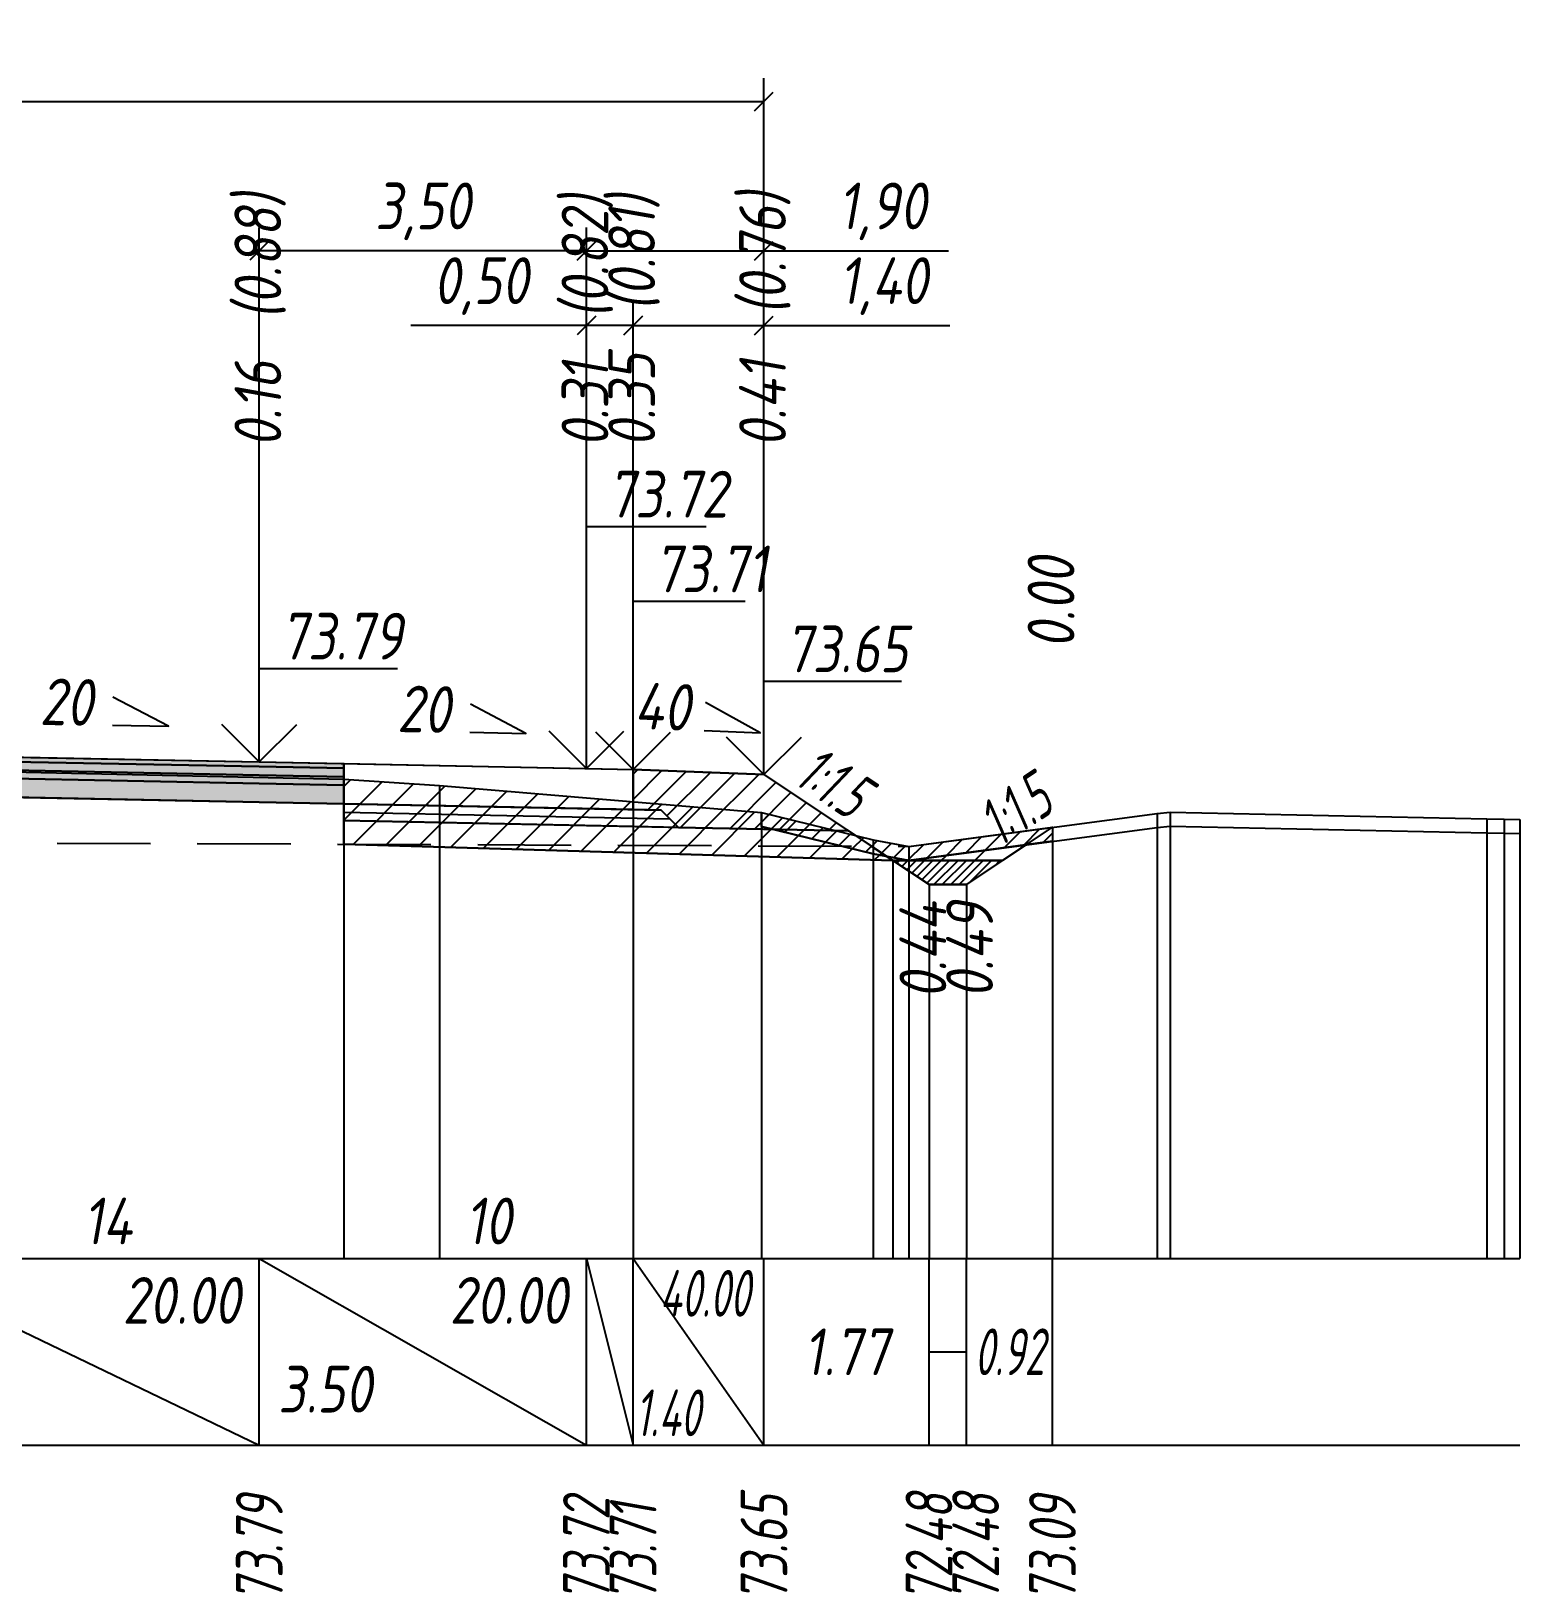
# Model space of a CAD drawing. Extents: x -717 to 1451, y -133302 to 233.
# Drawn here: x 166.4 to 246.1, y -11643.9 to -11560.3 of the extents above; entities that cross this region are included whole.
import ezdxf
from ezdxf.enums import TextEntityAlignment as Align

# ---------------------------------------------------------------- set-up
doc = ezdxf.new("R2010")
doc.units = 0
doc.linetypes.add('штриховая', pattern=[0.75, 0.5, -0.25])
for name, color, linetype in [('Интерполированный поперечник', 2, 'Continuous'), ('Код_514', 1, 'Continuous'), ('Контур_0', 7, 'Continuous'), ('Контур_2521', 7, 'Continuous'), ('Контур_2564', 7, 'Continuous'), ('Контур_2660', 7, 'Continuous'), ('Контур_2665', 7, 'Continuous'), ('Контур_400', 7, 'Continuous'), ('Контур_508', 7, 'Continuous'), ('Контур_512', 7, 'Continuous'), ('Контур_513', 7, 'Continuous'), ('Контур_818', 7, 'Continuous'), ('Красный поперечник', 1, 'Continuous'), ('Объём_2501', 7, 'Continuous'), ('Объём_2564', 7, 'Continuous'), ('Объём_2650', 7, 'Continuous'), ('Объём_2660', 7, 'Continuous'), ('Объём_2661', 7, 'Continuous'), ('Объём_2662', 7, 'Continuous'), ('Объём_2663', 7, 'Continuous'), ('Объём_2664', 7, 'Continuous'), ('Объём_2665', 7, 'Continuous'), ('Объём_2666', 7, 'Continuous'), ('Объём_2667', 7, 'Continuous'), ('Объём_2668', 7, 'Continuous'), ('Объём_2669', 7, 'Continuous'), ('Объём_2675', 7, 'Continuous'), ('Объём_2753', 7, 'Continuous'), ('Откосы', 7, 'Continuous'), ('Отметки покрытия', 7, 'Continuous'), ('Рабочие отметки', 7, 'Continuous'), ('Рабочие отметки доп.', 7, 'Continuous'), ('Слои выравнивания', 7, 'Continuous'), ('Таблица', 7, 'Continuous'), ('Уклоны проезжей части', 7, 'Continuous'), ('Черный поперечник', 3, 'Continuous')]:
    doc.layers.add(name, color=color, linetype=linetype)
for name, color, linetype, true_color in [('Контур_2540', 2, 'Continuous', 0xffff00), ('Контур_2560', 2, 'Continuous', 0xffff00), ('Контур_2561', 7, 'Continuous', 0xff8040), ('Контур_2562', 3, 'Continuous', 0x00ff00), ('Контур_2563', 7, 'Continuous', 0xff8000), ('Контур_2570', 7, 'Continuous', 0x80ff00), ('Контур_2725', 7, 'Continuous', 0x323232), ('Контур_2736', 4, 'Continuous', 0x00ffff), ('Контур_2737', 4, 'Continuous', 0x00ffff), ('Контур_2738', 4, 'Continuous', 0x00ffff), ('Контур_2739', 4, 'Continuous', 0x00ffff), ('Контур_2741', 4, 'Continuous', 0x00ffff), ('Контур_2742', 4, 'Continuous', 0x00ffff), ('Контур_2743', 4, 'Continuous', 0x00ffff), ('Контур_2744', 7, 'Continuous', 0xa4ffff), ('Контур_2745', 7, 'Continuous', 0xa4ffff), ('Контур_2747', 4, 'Continuous', 0x00ffff), ('Контур_2748', 4, 'Continuous', 0x00ffff), ('Контур_2749', 4, 'Continuous', 0x00ffff), ('Контур_2750', 4, 'Continuous', 0x00ffff), ('Контур_2751', 4, 'Continuous', 0x00ffff), ('Контур_2752', 4, 'Continuous', 0x00ffff), ('Контур_2760', 7, 'Continuous', 0x323232), ('Контур_2761', 7, 'Continuous', 0x323232), ('Контур_2762', 7, 'Continuous', 0x323232), ('Контур_2763', 7, 'Continuous', 0x323232), ('Контур_402', 7, 'Continuous', 0xff6464), ('Контур_703', 4, 'Continuous', 0x00ffff), ('Контур_705', 4, 'Continuous', 0x00ffff), ('Контур_707', 4, 'Continuous', 0x00ffff), ('Контур_720', 131, 'Continuous', 0xaaffff), ('Объём_2500', 7, 'Continuous', 0xc0c0c0), ('Объём_2520', 7, 'Continuous', 0x80ffff), ('Объём_2540', 2, 'Continuous', 0xffff00), ('Объём_2560', 2, 'Continuous', 0xffff00), ('Объём_2561', 7, 'Continuous', 0xff8040), ('Объём_2562', 3, 'Continuous', 0x00ff00), ('Объём_2563', 7, 'Continuous', 0xff8000), ('Объём_2570', 7, 'Continuous', 0x80ff00), ('Объём_2600', 7, 'Continuous', 0x808000), ('Объём_2620', 2, 'Continuous', 0xffff00), ('Объём_2746', 2, 'Continuous', 0xffff00)]:
    doc.layers.add(name, color=color, linetype=linetype, true_color=true_color)
doc.styles.get("Standard").update_dxf_attribs({"font": 'txt', "height": 2.5})
doc.styles.add('М', font='romand.shx', dxfattribs={"width": 0.8, "oblique": 10, "height": 2.5})
doc.dimstyles.new('ISO-25', dxfattribs={"dimtxt": 2.5, "dimasz": 2.5, "dimexe": 1.25, "dimexo": 0.625, "dimtad": 1, "dimtxsty": 'Standard', "dimcen": 2.5, "dimadec": 0, "dimazin": 0, "dimtfac": 1, "dimtmove": 0, "dimatfit": 3, "dimfxl": 1, "dimarcsym": 0})

# ---------------------------------------------------------------- blocks, each defined once
blk = doc.blocks.new('_Oblique')
at = {"color": 0, "linetype": 'ByBlock', "lineweight": -2}
blk.add_line((-0.5, -0.5), (0.5, 0.5), dxfattribs=at)
blk = doc.blocks.new('*D265')
at = {"color": 0, "lineweight": -2, "transparency": 16777216}
for p, q in [((198.621, -11599.272), (198.621, -11574.832)), ((205.621, -11599.552), (205.621, -11574.832)), ((198.621, -11576.082), (205.621, -11576.082)), ((205.621, -11576.082), (215.557, -11576.082))]:
    blk.add_line(p, q, dxfattribs=at)
at = {"layer": 'Defpoints', "color": 0, "transparency": 16777216}
for p in [(205.621, -11576.082), (198.621, -11599.897), (205.621, -11600.177)]:
    blk.add_point(p, dxfattribs=at)
at = {"color": 0, "lineweight": -2, "transparency": 16777216, "rotation": 180}
blk.add_blockref('_Oblique', (198.621, -11576.082), dxfattribs=at)
at = {"color": 0, "lineweight": -2, "transparency": 16777216}
blk.add_blockref('_Oblique', (205.621, -11576.082), dxfattribs=at)
at = {"color": 0, "transparency": 16777216, "insert": (212.017, -11573.969), "char_height": 2.5, "width": 8.75, "attachment_point": 5, "style": 'М'}
blk.add_mtext('1,40', dxfattribs=at)
blk = doc.blocks.new('*D267')
at = {"color": 0, "lineweight": -2, "transparency": 16777216}
for p, q in [((196.121, -11599.222), (196.121, -11574.832)), ((198.621, -11599.272), (198.621, -11574.832)), ((196.121, -11576.082), (186.719, -11576.082)), ((198.621, -11576.082), (196.121, -11576.082))]:
    blk.add_line(p, q, dxfattribs=at)
at = {"layer": 'Defpoints', "color": 0, "transparency": 16777216}
for p in [(198.621, -11576.082), (196.121, -11599.847), (198.621, -11599.897)]:
    blk.add_point(p, dxfattribs=at)
at = {"color": 0, "lineweight": -2, "transparency": 16777216, "rotation": 180}
blk.add_blockref('_Oblique', (196.121, -11576.082), dxfattribs=at)
at = {"color": 0, "lineweight": -2, "transparency": 16777216}
blk.add_blockref('_Oblique', (198.621, -11576.082), dxfattribs=at)
at = {"color": 0, "transparency": 16777216, "insert": (190.481, -11573.969), "char_height": 2.5, "width": 9.16667, "attachment_point": 5, "style": 'М'}
blk.add_mtext('0,50', dxfattribs=at)
blk = doc.blocks.new('*D269')
at = {"color": 0, "lineweight": -2, "transparency": 16777216}
for p, q in [((178.621, -11598.872), (178.621, -11570.832)), ((196.121, -11599.222), (196.121, -11570.832)), ((196.121, -11572.082), (178.621, -11572.082))]:
    blk.add_line(p, q, dxfattribs=at)
at = {"layer": 'Defpoints', "color": 0, "transparency": 16777216}
for p in [(178.621, -11572.082), (178.621, -11599.497), (196.121, -11599.847)]:
    blk.add_point(p, dxfattribs=at)
at = {"color": 0, "lineweight": -2, "transparency": 16777216, "rotation": 180}
blk.add_blockref('_Oblique', (178.621, -11572.082), dxfattribs=at)
at = {"color": 0, "lineweight": -2, "transparency": 16777216}
blk.add_blockref('_Oblique', (196.121, -11572.082), dxfattribs=at)
at = {"color": 0, "transparency": 16777216, "insert": (187.371, -11569.969), "char_height": 2.5, "width": 9.58333, "attachment_point": 5, "style": 'М'}
blk.add_mtext('3,50', dxfattribs=at)
blk = doc.blocks.new('*D270')
at = {"color": 0, "lineweight": -2, "transparency": 16777216}
for p, q in [((196.121, -11599.222), (196.121, -11570.832)), ((205.621, -11599.552), (205.621, -11570.832)), ((196.121, -11572.082), (205.621, -11572.082)), ((205.621, -11572.082), (215.493, -11572.082))]:
    blk.add_line(p, q, dxfattribs=at)
at = {"layer": 'Defpoints', "color": 0, "transparency": 16777216}
for p in [(196.121, -11572.082), (196.121, -11599.847), (205.621, -11600.177)]:
    blk.add_point(p, dxfattribs=at)
at = {"color": 0, "lineweight": -2, "transparency": 16777216, "rotation": 180}
blk.add_blockref('_Oblique', (196.121, -11572.082), dxfattribs=at)
at = {"color": 0, "lineweight": -2, "transparency": 16777216}
blk.add_blockref('_Oblique', (205.621, -11572.082), dxfattribs=at)
at = {"color": 0, "transparency": 16777216, "insert": (211.953, -11569.969), "char_height": 2.5, "width": 8.75, "attachment_point": 5, "style": 'М'}
blk.add_mtext('1,90', dxfattribs=at)
blk = doc.blocks.new('*D272')
at = {"color": 0, "lineweight": -2, "transparency": 16777216}
for p, q in [((110.121, -11599.552), (110.121, -11562.832)), ((205.621, -11599.552), (205.621, -11562.832)), ((110.121, -11564.082), (205.621, -11564.082))]:
    blk.add_line(p, q, dxfattribs=at)
at = {"layer": 'Defpoints', "color": 0, "transparency": 16777216}
for p in [(205.621, -11564.082), (110.121, -11600.177), (205.621, -11600.177)]:
    blk.add_point(p, dxfattribs=at)
at = {"color": 0, "lineweight": -2, "transparency": 16777216, "rotation": 180}
blk.add_blockref('_Oblique', (110.121, -11564.082), dxfattribs=at)
at = {"color": 0, "lineweight": -2, "transparency": 16777216}
blk.add_blockref('_Oblique', (205.621, -11564.082), dxfattribs=at)
at = {"color": 0, "transparency": 16777216, "insert": (157.871, -11561.969), "char_height": 2.5, "width": 10.41667, "attachment_point": 5, "style": 'М'}
blk.add_mtext('19,10', dxfattribs=at)

msp = doc.modelspace()

# ---------------------------------------------------------------- hatches: boundary and pattern name
at = {"layer": 'Объём_2563'}
h = msp.add_hatch(dxfattribs=at)
h.set_pattern_fill('ANSI31', color=256, scale=0.3)
h.paths.add_polyline_path([(201.04, -11602.933), (200.121, -11602.014), (198.621, -11601.984), (198.621, -11599.834), (205.621, -11600.114), (210.121, -11603.114)])
at = {"layer": 'Объём_2570'}
h = msp.add_hatch(dxfattribs=at)
h.set_pattern_fill('ANSI31', color=256, scale=0.2)
h.paths.add_polyline_path([(221.055, -11603.68), (213.371, -11604.7), (211.466, -11604.345), (205.484, -11602.883), (205.484, -11602.133), (211.466, -11603.595), (213.371, -11603.95), (221.055, -11602.93)])
at = {"layer": 'Объём_2600'}
h = msp.add_hatch(dxfattribs=at)
h.set_pattern_fill('ANSI31', color=6, scale=0.4)
h.paths.add_polyline_path([(218.387, -11604.709), (212.513, -11604.709), (183.146, -11603.828), (183.146, -11600.351), (188.269, -11600.702), (205.484, -11602.133), (205.484, -11602.883), (211.466, -11604.345), (213.371, -11604.7), (219.65, -11603.866)])
h = msp.add_hatch(dxfattribs=at)
h.set_pattern_fill('HONEY', color=5, scale=0.3)
h.paths.add_polyline_path([(219.65, -11603.866), (221.055, -11602.93), (221.055, -11603.68)])
at = {"layer": 'Объём_2620'}
h = msp.add_hatch(dxfattribs=at)
h.set_pattern_fill('ANSI31', color=2, scale=0.1)
h.paths.add_polyline_path([(212.513, -11604.709), (218.387, -11604.709), (216.45, -11606), (214.45, -11606)])
at = {"layer": 'Слои выравнивания'}
for color, points in [(2, [(157.871, -11599.019), (158.416, -11599.03), (164.505, -11599.152), (178.621, -11599.434), (183.146, -11599.525), (183.146, -11599.775), (178.621, -11599.684), (164.505, -11599.402), (158.416, -11599.28), (157.871, -11599.269)]), (3, [(157.871, -11599.269), (158.416, -11599.28), (164.505, -11599.402), (178.621, -11599.684), (183.146, -11599.775), (183.146, -11600.225), (178.621, -11600.134), (164.505, -11599.852), (158.416, -11599.73), (157.871, -11599.719)]), (4, [(157.871, -11599.719), (158.416, -11599.73), (164.505, -11599.852), (178.621, -11600.134), (183.146, -11600.225), (183.146, -11600.675), (178.621, -11600.584), (164.505, -11600.302), (158.416, -11600.18), (157.871, -11600.169)]), (5, [(157.871, -11600.169), (158.416, -11600.18), (164.505, -11600.302), (178.621, -11600.584), (183.146, -11600.675), (183.146, -11601.675), (178.621, -11601.584), (164.505, -11601.302), (158.416, -11601.18), (157.871, -11601.169)])]:
    msp.add_hatch(color=color, dxfattribs=at).paths.add_polyline_path(points)

# ---------------------------------------------------------------- linework, layer by layer
at = {"layer": 'Интерполированный поперечник', "linetype": 'штриховая', "ltscale": 10, "flags": 128}
msp.add_lwpolyline([(100.305, -11603.51), (213.371, -11603.95)], dxfattribs=at)
at = {"layer": 'Код_514'}
for p, q in [((157.871, -11626), (178.621, -11636)), ((178.621, -11636), (178.621, -11626)), ((178.621, -11626), (196.121, -11636)), ((196.121, -11636), (196.121, -11626)), ((196.121, -11626), (198.621, -11636)), ((198.621, -11636), (198.621, -11626)), ((198.621, -11626), (205.621, -11636)), ((205.621, -11636), (205.621, -11626)), ((214.45, -11636), (214.45, -11626)), ((216.45, -11636), (216.45, -11626)), ((221.055, -11636), (221.055, -11626)), ((214.45, -11631), (216.45, -11631))]:
    msp.add_line(p, q, dxfattribs=at)
at = {"layer": 'Контур_0', "flags": 128}
for points in [[(183.146, -11599.525), (198.621, -11599.834), (198.621, -11601.984), (183.146, -11601.675), (183.146, -11599.525), (183.146, -11599.525)], [(205.621, -11600.114), (211.363, -11603.942), (211.363, -11603.942), (211.363, -11603.942), (211.363, -11603.942), (211.363, -11603.942), (211.363, -11603.942), (211.363, -11603.942), (211.363, -11603.942), (211.363, -11603.942), (211.363, -11603.942), (211.363, -11603.942), (211.363, -11603.942), (211.363, -11603.942), (211.363, -11603.942), (214.45, -11606)], [(205.621, -11600.114), (211.363, -11603.942), (211.363, -11603.942), (211.363, -11603.942), (211.363, -11603.942), (211.363, -11603.942), (211.363, -11603.942), (211.363, -11603.942), (211.363, -11603.942), (211.363, -11603.942), (211.363, -11603.942), (211.363, -11603.942), (211.363, -11603.942), (211.363, -11603.942), (211.363, -11603.942), (214.45, -11606), (216.45, -11606), (221.055, -11602.93), (221.055, -11602.93), (221.055, -11602.93), (221.055, -11602.93), (221.055, -11602.93), (221.055, -11602.93), (221.055, -11602.93), (221.055, -11602.93), (221.055, -11602.93), (221.055, -11602.93), (221.055, -11602.93), (221.055, -11602.93), (221.055, -11602.93)], [(198.621, -11602.884), (183.146, -11602.575), (183.146, -11601.675), (200.121, -11602.014), (201.04, -11602.933), (198.621, -11602.884), (198.621, -11602.884)], [(198.621, -11601.984), (200.121, -11602.014), (201.04, -11602.933), (210.121, -11603.114)]]:
    msp.add_lwpolyline(points, dxfattribs=at)
at = {"layer": 'Контур_2521', "color": 250, "flags": 128}
msp.add_lwpolyline([(183.146, -11602.125), (200.58, -11602.474)], dxfattribs=at)
at = {"layer": 'Контур_2540', "flags": 128}
msp.add_lwpolyline([(196.121, -11602.834), (210.121, -11603.114), (212.513, -11604.709), (183.146, -11603.828), (183.146, -11602.575), (196.121, -11602.834), (196.121, -11602.834)], dxfattribs=at)
at = {"layer": 'Контур_2560', "flags": 128}
msp.add_lwpolyline([(198.621, -11599.834), (205.621, -11600.114), (205.621, -11600.114), (205.621, -11600.114)], dxfattribs=at)
at = {"layer": 'Контур_2561', "flags": 128}
msp.add_lwpolyline([(198.621, -11599.834), (198.621, -11599.834), (205.621, -11600.114), (205.621, -11600.114), (198.621, -11599.834)], dxfattribs=at)
at = {"layer": 'Контур_2562', "flags": 128}
msp.add_lwpolyline([(205.621, -11600.114), (205.621, -11600.114), (205.621, -11600.114), (205.621, -11600.114), (205.621, -11600.114)], dxfattribs=at)
at = {"layer": 'Контур_2563', "flags": 128}
msp.add_lwpolyline([(201.04, -11602.933), (200.121, -11602.014), (198.621, -11601.984), (198.621, -11599.834), (205.621, -11600.114), (210.121, -11603.114), (201.04, -11602.933), (201.04, -11602.933)], dxfattribs=at)
at = {"layer": 'Контур_2564', "flags": 128}
msp.add_lwpolyline([(198.621, -11599.834), (205.621, -11600.114)], dxfattribs=at)
at = {"layer": 'Контур_2570', "flags": 128}
msp.add_lwpolyline([(164.505, -11599.942), (183.146, -11600.351), (188.269, -11600.702), (205.484, -11602.133), (205.484, -11602.883), (211.466, -11604.345), (213.371, -11604.7), (213.371, -11604.7), (226.652, -11602.936), (227.356, -11602.868), (244.297, -11603.234), (245.219, -11603.238), (246.055, -11603.258)], dxfattribs=at)
at = {"layer": 'Контур_2660', "flags": 128}
msp.add_lwpolyline([(183.146, -11603.828), (212.513, -11604.709)], dxfattribs=at)
at = {"layer": 'Контур_2665', "flags": 128}
msp.add_lwpolyline([(205.621, -11600.114), (205.621, -11600.114)], dxfattribs=at)
at = {"layer": 'Контур_2725', "flags": 128}
msp.add_lwpolyline([(133.83, -11601.65), (134.36, -11601.64), (137.121, -11601.584), (139.962, -11601.528), (157.871, -11601.169), (158.416, -11601.18), (164.505, -11601.302), (178.621, -11601.584), (183.146, -11601.675)], dxfattribs=at)
at = {"layer": 'Контур_2736', "flags": 128}
for points in [[(205.621, -11600.114), (211.363, -11603.942)], [(211.363, -11603.942), (214.45, -11606)]]:
    msp.add_lwpolyline(points, dxfattribs=at)
at = {"layer": 'Контур_2737', "flags": 128}
msp.add_lwpolyline([(211.363, -11603.942), (211.363, -11603.942)], dxfattribs=at)
at = {"layer": 'Контур_2738', "flags": 128}
msp.add_lwpolyline([(211.363, -11603.942), (211.363, -11603.942)], dxfattribs=at)
at = {"layer": 'Контур_2739', "flags": 128}
msp.add_lwpolyline([(211.363, -11603.942), (211.363, -11603.942)], dxfattribs=at)
at = {"layer": 'Контур_2741', "flags": 128}
msp.add_lwpolyline([(221.055, -11602.93), (221.055, -11602.93)], dxfattribs=at)
at = {"layer": 'Контур_2742', "flags": 128}
msp.add_lwpolyline([(221.055, -11602.93), (221.055, -11602.93)], dxfattribs=at)
at = {"layer": 'Контур_2743', "flags": 128}
msp.add_lwpolyline([(221.055, -11602.93), (221.055, -11602.93)], dxfattribs=at)
at = {"layer": 'Контур_2744', "flags": 128}
msp.add_lwpolyline([(221.055, -11602.93), (221.055, -11602.93)], dxfattribs=at)
msp.add_lwpolyline([(221.055, -11602.93), (221.055, -11602.93)], dxfattribs=at)
msp.add_lwpolyline([(221.055, -11602.93), (221.055, -11602.93)], dxfattribs=at)
msp.add_lwpolyline([(221.055, -11602.93), (221.055, -11602.93)], dxfattribs=at)
msp.add_lwpolyline([(221.055, -11602.93), (221.055, -11602.93)], dxfattribs=at)
msp.add_lwpolyline([(221.055, -11602.93), (221.055, -11602.93)], dxfattribs=at)
at = {"layer": 'Контур_2745', "flags": 128}
msp.add_lwpolyline([(211.363, -11603.942), (211.363, -11603.942)], dxfattribs=at)
msp.add_lwpolyline([(211.363, -11603.942), (211.363, -11603.942)], dxfattribs=at)
msp.add_lwpolyline([(211.363, -11603.942), (211.363, -11603.942)], dxfattribs=at)
msp.add_lwpolyline([(211.363, -11603.942), (211.363, -11603.942)], dxfattribs=at)
msp.add_lwpolyline([(211.363, -11603.942), (211.363, -11603.942)], dxfattribs=at)
msp.add_lwpolyline([(211.363, -11603.942), (211.363, -11603.942)], dxfattribs=at)
at = {"layer": 'Контур_2747', "flags": 128}
msp.add_lwpolyline([(211.363, -11603.942), (211.363, -11603.942)], dxfattribs=at)
at = {"layer": 'Контур_2748', "flags": 128}
msp.add_lwpolyline([(211.363, -11603.942), (211.363, -11603.942)], dxfattribs=at)
at = {"layer": 'Контур_2749', "flags": 128}
msp.add_lwpolyline([(211.363, -11603.942), (211.363, -11603.942)], dxfattribs=at)
at = {"layer": 'Контур_2750', "flags": 128}
msp.add_lwpolyline([(221.055, -11602.93), (221.055, -11602.93)], dxfattribs=at)
at = {"layer": 'Контур_2751', "flags": 128}
msp.add_lwpolyline([(221.055, -11602.93), (221.055, -11602.93)], dxfattribs=at)
at = {"layer": 'Контур_2752', "flags": 128}
msp.add_lwpolyline([(221.055, -11602.93), (221.055, -11602.93)], dxfattribs=at)
at = {"layer": 'Контур_2760', "flags": 128}
msp.add_lwpolyline([(133.83, -11599.5), (134.36, -11599.49), (137.121, -11599.434), (139.962, -11599.378), (157.871, -11599.019), (158.416, -11599.03), (164.505, -11599.152), (178.621, -11599.434), (183.146, -11599.525)], dxfattribs=at)
at = {"layer": 'Контур_2761', "flags": 128}
msp.add_lwpolyline([(133.83, -11599.75), (134.36, -11599.74), (137.121, -11599.684), (139.962, -11599.628), (157.871, -11599.269), (158.416, -11599.28), (164.505, -11599.402), (178.621, -11599.684), (183.146, -11599.775)], dxfattribs=at)
at = {"layer": 'Контур_2762', "flags": 128}
msp.add_lwpolyline([(133.83, -11600.2), (134.36, -11600.19), (137.121, -11600.134), (139.962, -11600.078), (157.871, -11599.719), (158.416, -11599.73), (164.505, -11599.852), (178.621, -11600.134), (183.146, -11600.225)], dxfattribs=at)
at = {"layer": 'Контур_2763', "flags": 128}
msp.add_lwpolyline([(133.83, -11600.65), (134.36, -11600.64), (137.121, -11600.584), (139.962, -11600.528), (157.871, -11600.169), (158.416, -11600.18), (164.505, -11600.302), (178.621, -11600.584), (183.146, -11600.675)], dxfattribs=at)
at = {"layer": 'Контур_400', "flags": 128}
msp.add_lwpolyline([(157.871, -11599.019), (178.621, -11599.434), (196.121, -11599.784), (196.121, -11599.784), (196.121, -11599.784), (196.121, -11599.784), (196.121, -11599.784), (196.121, -11599.784), (198.621, -11599.834)], dxfattribs=at)
at = {"layer": 'Контур_402', "flags": 128}
msp.add_lwpolyline([(105, -11604.656), (133.83, -11603.791), (133.83, -11601.65), (157.871, -11601.169), (183.146, -11601.675), (183.146, -11603.828), (212.513, -11604.709)], dxfattribs=at)
at = {"layer": 'Контур_508', "flags": 128}
msp.add_lwpolyline([(105, -11604.656), (133.83, -11603.791), (133.83, -11601.65), (157.871, -11601.169), (183.146, -11601.675), (183.146, -11603.828), (212.513, -11604.709), (214.45, -11606), (216.45, -11606), (221.055, -11602.93)], dxfattribs=at)
at = {"layer": 'Контур_512', "flags": 128}
msp.add_lwpolyline([(183.146, -11603.828), (212.513, -11604.709), (214.45, -11606), (216.45, -11606), (221.055, -11602.93)], dxfattribs=at)
at = {"layer": 'Контур_513', "flags": 128}
msp.add_lwpolyline([(105, -11604.656), (133.83, -11603.791), (133.83, -11601.65), (157.871, -11601.169), (183.146, -11601.675), (183.146, -11603.828), (212.513, -11604.709), (214.45, -11606), (216.45, -11606), (221.055, -11602.93)], dxfattribs=at)
at = {"layer": 'Контур_703', "flags": 128}
msp.add_lwpolyline([(205.621, -11600.114), (211.363, -11603.942)], dxfattribs=at)
at = {"layer": 'Контур_705', "flags": 128}
msp.add_lwpolyline([(211.363, -11603.942), (211.363, -11603.942)], dxfattribs=at)
at = {"layer": 'Контур_707', "flags": 128}
msp.add_lwpolyline([(216.45, -11606), (221.055, -11602.93)], dxfattribs=at)
at = {"layer": 'Контур_720', "flags": 128}
msp.add_lwpolyline([(214.45, -11606), (216.45, -11606)], dxfattribs=at)
at = {"layer": 'Контур_818', "flags": 128}
msp.add_lwpolyline([(105, -11603.438), (112.637, -11602.151), (112.637, -11601.401), (128.562, -11600.426), (133.83, -11600.198), (139.962, -11600.105), (157.871, -11599.826), (158.416, -11599.818), (164.505, -11599.942), (183.146, -11600.351), (188.269, -11600.702), (205.484, -11602.133), (205.484, -11602.883), (211.466, -11604.345), (213.371, -11604.7), (213.371, -11604.7), (221.055, -11603.68)], dxfattribs=at)
at = {"layer": 'Красный поперечник'}
for p, q in [((157.871, -11599.019), (178.621, -11599.434)), ((178.621, -11599.434), (196.121, -11599.784)), ((196.121, -11599.784), (198.621, -11599.834)), ((198.621, -11599.834), (205.621, -11600.114)), ((205.621, -11600.114), (214.45, -11606)), ((216.45, -11606), (221.055, -11602.93)), ((221.055, -11602.93), (221.055, -11626)), ((183.146, -11603.828), (183.146, -11626)), ((212.513, -11604.709), (212.513, -11626)), ((214.45, -11606), (214.45, -11626)), ((214.45, -11606), (216.45, -11606)), ((216.45, -11606), (216.45, -11626))]:
    msp.add_line(p, q, dxfattribs=at)
at = {"layer": 'Объём_2500', "flags": 128}
msp.add_lwpolyline([(183.146, -11599.525), (198.621, -11599.834), (198.621, -11601.984), (183.146, -11601.675), (183.146, -11599.525), (183.146, -11599.525)], dxfattribs=at)
at = {"layer": 'Объём_2501', "flags": 128}
msp.add_lwpolyline([(157.871, -11599.019), (178.621, -11599.434), (196.121, -11599.784), (196.121, -11599.784), (196.121, -11599.784), (196.121, -11599.784), (196.121, -11599.784), (196.121, -11599.784), (198.621, -11599.834)], dxfattribs=at)
at = {"layer": 'Объём_2520', "color": 250, "flags": 128}
msp.add_lwpolyline([(198.621, -11602.884), (183.146, -11602.575), (183.146, -11601.675), (200.121, -11602.014), (201.04, -11602.933), (198.621, -11602.884), (198.621, -11602.884)], dxfattribs=at)
at = {"layer": 'Объём_2540', "flags": 128}
msp.add_lwpolyline([(196.121, -11602.834), (210.121, -11603.114), (212.513, -11604.709), (183.146, -11603.828), (183.146, -11602.575), (196.121, -11602.834), (196.121, -11602.834)], dxfattribs=at)
at = {"layer": 'Объём_2560', "flags": 128}
msp.add_lwpolyline([(198.621, -11599.834), (205.621, -11600.114), (205.621, -11600.114), (205.621, -11600.114)], dxfattribs=at)
at = {"layer": 'Объём_2561', "flags": 128}
msp.add_lwpolyline([(198.621, -11599.834), (198.621, -11599.834), (205.621, -11600.114), (205.621, -11600.114), (198.621, -11599.834)], dxfattribs=at)
at = {"layer": 'Объём_2562', "flags": 128}
msp.add_lwpolyline([(205.621, -11600.114), (205.621, -11600.114), (205.621, -11600.114), (205.621, -11600.114), (205.621, -11600.114)], dxfattribs=at)
at = {"layer": 'Объём_2563', "color": 250, "flags": 128}
msp.add_lwpolyline([(201.04, -11602.933), (200.121, -11602.014), (198.621, -11601.984), (198.621, -11599.834), (205.621, -11600.114), (210.121, -11603.114), (201.04, -11602.933), (201.04, -11602.933)], dxfattribs=at)
at = {"layer": 'Объём_2564', "flags": 128}
msp.add_lwpolyline([(198.621, -11599.834), (205.621, -11600.114)], dxfattribs=at)
at = {"layer": 'Объём_2570', "flags": 128}
msp.add_lwpolyline([(221.055, -11603.68), (213.371, -11604.7), (211.466, -11604.345), (205.484, -11602.883), (205.484, -11602.133), (211.466, -11603.595), (213.371, -11603.95), (221.055, -11602.93), (221.055, -11603.68), (221.055, -11603.68)], dxfattribs=at)
at = {"layer": 'Объём_2600', "color": 5, "flags": 128}
msp.add_lwpolyline([(219.65, -11603.866), (221.055, -11602.93), (221.055, -11603.68), (219.65, -11603.866), (219.65, -11603.866)], dxfattribs=at)
at = {"layer": 'Объём_2620', "flags": 128}
msp.add_lwpolyline([(212.513, -11604.709), (218.387, -11604.709), (216.45, -11606), (214.45, -11606), (212.513, -11604.709), (212.513, -11604.709)], dxfattribs=at)
at = {"layer": 'Объём_2650', "color": 6, "flags": 128}
msp.add_lwpolyline([(218.387, -11604.709), (212.513, -11604.709), (183.146, -11603.828), (183.146, -11600.351), (188.269, -11600.702), (205.484, -11602.133), (205.484, -11602.883), (211.466, -11604.345), (213.371, -11604.7), (219.65, -11603.866), (218.387, -11604.709), (218.387, -11604.709)], dxfattribs=at)
at = {"layer": 'Объём_2660', "flags": 128}
msp.add_lwpolyline([(183.146, -11603.828), (212.513, -11604.709)], dxfattribs=at)
at = {"layer": 'Объём_2661', "flags": 128}
msp.add_lwpolyline([(205.621, -11600.114), (211.363, -11603.942), (212.513, -11604.709)], dxfattribs=at)
at = {"layer": 'Объём_2662', "flags": 128}
msp.add_lwpolyline([(218.387, -11604.709), (221.055, -11602.93)], dxfattribs=at)
at = {"layer": 'Объём_2663', "flags": 128}
for points in [[(212.513, -11604.709), (214.45, -11606)], [(216.45, -11606), (218.387, -11604.709)]]:
    msp.add_lwpolyline(points, dxfattribs=at)
at = {"layer": 'Объём_2664', "flags": 128}
msp.add_lwpolyline([(214.45, -11606), (216.45, -11606)], dxfattribs=at)
at = {"layer": 'Объём_2665', "flags": 128}
msp.add_lwpolyline([(205.621, -11600.114), (205.621, -11600.114)], dxfattribs=at)
at = {"layer": 'Объём_2666', "flags": 128}
for points in [[(205.621, -11600.114), (211.363, -11603.942)], [(211.363, -11603.942), (212.513, -11604.709)]]:
    msp.add_lwpolyline(points, dxfattribs=at)
at = {"layer": 'Объём_2667', "flags": 128}
for points in [[(221.055, -11602.93), (221.055, -11602.93)], [(211.363, -11603.942), (211.363, -11603.942)]]:
    msp.add_lwpolyline(points, dxfattribs=at)
at = {"layer": 'Объём_2668', "flags": 128}
for points in [[(221.055, -11602.93), (221.055, -11602.93)], [(211.363, -11603.942), (211.363, -11603.942)]]:
    msp.add_lwpolyline(points, dxfattribs=at)
at = {"layer": 'Объём_2669', "flags": 128}
for points in [[(221.055, -11602.93), (221.055, -11602.93)], [(211.363, -11603.942), (211.363, -11603.942)]]:
    msp.add_lwpolyline(points, dxfattribs=at)
at = {"layer": 'Объём_2675', "flags": 128}
for points in [[(221.055, -11602.93), (221.055, -11602.93)], [(221.055, -11602.93), (221.055, -11602.93)], [(221.055, -11602.93), (221.055, -11602.93)], [(221.055, -11602.93), (221.055, -11602.93)], [(221.055, -11602.93), (221.055, -11602.93)], [(221.055, -11602.93), (221.055, -11602.93)], [(211.363, -11603.942), (211.363, -11603.942)], [(211.363, -11603.942), (211.363, -11603.942)], [(211.363, -11603.942), (211.363, -11603.942)], [(211.363, -11603.942), (211.363, -11603.942)], [(211.363, -11603.942), (211.363, -11603.942)], [(211.363, -11603.942), (211.363, -11603.942)]]:
    msp.add_lwpolyline(points, dxfattribs=at)
at = {"layer": 'Объём_2746', "flags": 128}
msp.add_lwpolyline([(212.513, -11604.709), (183.146, -11603.828), (183.146, -11600.351), (188.269, -11600.702), (205.484, -11602.133), (205.484, -11602.883), (211.466, -11604.345), (212.162, -11604.475), (212.513, -11604.709), (212.513, -11604.709)], dxfattribs=at)
at = {"layer": 'Объём_2753', "flags": 128}
msp.add_lwpolyline([(183.146, -11599.525), (183.146, -11599.525)], dxfattribs=at)
at = {"layer": 'Откосы', "color": 1, "flags": 128}
for points in [[(170.759, -11597.46), (173.759, -11597.52), (170.789, -11595.96)], [(189.884, -11597.843), (192.884, -11597.903), (189.914, -11596.343)], [(202.426, -11597.753), (205.423, -11597.873), (202.486, -11596.255)]]:
    msp.add_lwpolyline(points, dxfattribs=at)
at = {"layer": 'Отметки покрытия', "color": 1}
for p, q in [((196.121, -11599.784), (196.121, -11586.834)), ((196.121, -11586.834), (202.521, -11586.834)), ((198.621, -11599.834), (198.621, -11590.834)), ((198.621, -11590.834), (204.621, -11590.834)), ((178.621, -11599.434), (178.621, -11594.434)), ((178.621, -11594.434), (186.021, -11594.434)), ((205.621, -11600.114), (205.621, -11595.114)), ((205.621, -11595.114), (212.971, -11595.114)), ((178.621, -11599.434), (176.621, -11597.434)), ((178.621, -11599.434), (180.621, -11597.434)), ((196.121, -11599.784), (194.121, -11597.784)), ((196.121, -11599.784), (198.121, -11597.784)), ((198.621, -11599.834), (196.621, -11597.834)), ((198.621, -11599.834), (200.621, -11597.834)), ((205.621, -11600.114), (203.621, -11598.114)), ((205.621, -11600.114), (207.621, -11598.114))]:
    msp.add_line(p, q, dxfattribs=at)
at = {"layer": 'Слои выравнивания'}
for p, q in [((183.146, -11599.525), (183.146, -11626)), ((198.621, -11599.834), (198.621, -11626))]:
    msp.add_line(p, q, dxfattribs=at)
at = {"layer": 'Слои выравнивания', "color": 2, "flags": 128}
msp.add_lwpolyline([(157.871, -11599.019), (158.416, -11599.03), (164.505, -11599.152), (178.621, -11599.434), (183.146, -11599.525), (183.146, -11599.775), (178.621, -11599.684), (164.505, -11599.402), (158.416, -11599.28), (157.871, -11599.269)], close=True, dxfattribs=at)
at = {"layer": 'Слои выравнивания', "color": 3, "flags": 128}
msp.add_lwpolyline([(157.871, -11599.269), (158.416, -11599.28), (164.505, -11599.402), (178.621, -11599.684), (183.146, -11599.775), (183.146, -11600.225), (178.621, -11600.134), (164.505, -11599.852), (158.416, -11599.73), (157.871, -11599.719)], close=True, dxfattribs=at)
at = {"layer": 'Слои выравнивания', "color": 4, "flags": 128}
msp.add_lwpolyline([(157.871, -11599.719), (158.416, -11599.73), (164.505, -11599.852), (178.621, -11600.134), (183.146, -11600.225), (183.146, -11600.675), (178.621, -11600.584), (164.505, -11600.302), (158.416, -11600.18), (157.871, -11600.169)], close=True, dxfattribs=at)
at = {"layer": 'Слои выравнивания', "color": 5, "flags": 128}
msp.add_lwpolyline([(157.871, -11600.169), (158.416, -11600.18), (164.505, -11600.302), (178.621, -11600.584), (183.146, -11600.675), (183.146, -11601.675), (178.621, -11601.584), (164.505, -11601.302), (158.416, -11601.18), (157.871, -11601.169)], close=True, dxfattribs=at)
at = {"layer": 'Таблица'}
for p, q in [((80, -11626), (246.055, -11626)), ((80, -11636), (246.055, -11636))]:
    msp.add_line(p, q, dxfattribs=at)
at = {"layer": 'Черный поперечник', "color": 7}
for p, q in [((183.146, -11600.351), (183.146, -11626)), ((188.269, -11600.702), (188.269, -11626)), ((205.484, -11602.133), (205.484, -11626)), ((226.652, -11602.186), (226.652, -11626)), ((227.356, -11602.118), (227.356, -11626)), ((244.297, -11602.484), (244.297, -11626)), ((245.219, -11602.488), (245.219, -11626)), ((246.055, -11602.508), (246.055, -11626)), ((211.466, -11603.595), (211.466, -11626)), ((213.371, -11603.95), (213.371, -11626))]:
    msp.add_line(p, q, dxfattribs=at)
at = {"layer": 'Черный поперечник', "flags": 128}
msp.add_lwpolyline([(80, -11604.388), (82.579, -11604.316), (86.607, -11604.221), (99.036, -11603.602), (100.305, -11603.51), (102.381, -11603.129), (112.637, -11601.401), (128.562, -11600.426), (133.83, -11600.198), (139.962, -11600.105), (157.871, -11599.826), (158.416, -11599.818), (164.505, -11599.942), (183.146, -11600.351), (188.269, -11600.702), (205.484, -11602.133), (211.466, -11603.595), (213.371, -11603.95), (226.652, -11602.186), (227.356, -11602.118), (244.297, -11602.484), (245.219, -11602.488), (246.055, -11602.508)], dxfattribs=at)

# ---------------------------------------------------------------- texts
at = {"layer": 'Код_514', "style": 'М', "oblique": 10}
for s, width, p in [('40.00', 0.6, (204.875, -11626.62)), ('20.00', 0.8, (177.621, -11627)), ('20.00', 0.8, (195.121, -11627))]:
    msp.add_text(s, height=2.5, dxfattribs=dict(at, width=width)).set_placement(p, align=Align.TOP_RIGHT)
for s, width, p in [('1.77', 0.8, (210.035, -11631)), ('0.92', 0.6, (218.752, -11631))]:
    msp.add_text(s, height=2.5, dxfattribs=dict(at, width=width)).set_placement(p, align=Align.MIDDLE_CENTER)
for s, width, p in [('3.50', 0.8, (179.621, -11635)), ('1.40', 0.6, (198.735, -11636.266))]:
    msp.add_text(s, height=2.5, dxfattribs=dict(at, width=width)).set_placement(p, align=Align.BOTTOM_LEFT)
at = {"layer": 'Код_514', "style": 'М', "oblique": 10, "width": 0.7}
for s, p in [('73.79', (178.621, -11644.382)), ('73.65', (205.621, -11644.382)), ('72.48', (214.45, -11644.382)), ('72.48', (216.95, -11644.382)), ('73.09', (221.055, -11644.382)), ('73.72', (196.121, -11644.382)), ('73.71', (198.621, -11644.382))]:
    msp.add_text(s, height=2.5, rotation=90, dxfattribs=at).set_placement(p, align=Align.MIDDLE_LEFT)
at = {"layer": 'Отметки покрытия', "color": 1, "style": 'М', "oblique": 10, "width": 0.8}
for s, p in [('73.72', (197.262, -11587.103)), ('73.71', (199.762, -11591.103)), ('73.79', (179.762, -11594.703)), ('73.65', (206.762, -11595.383))]:
    msp.add_text(s, height=2.5, dxfattribs=at).set_placement(p, align=Align.BOTTOM_LEFT)
at = {"layer": 'Рабочие отметки', "color": 1, "style": 'М', "oblique": 10, "width": 0.8}
for s, p in [('0.35', (198.543, -11582.584)), ('0.16', (178.543, -11582.584)), ('0.31', (196.043, -11582.584)), ('0.41', (205.543, -11582.584)), ('0.00', (220.977, -11593.36))]:
    msp.add_text(s, height=2.5, rotation=90, dxfattribs=at).set_placement(p, align=Align.MIDDLE_LEFT)
for s, p in [('0.44', (214.122, -11606.931)), ('0.49', (216.622, -11606.931))]:
    msp.add_text(s, height=2.5, rotation=90, dxfattribs=at).set_placement(p, align=Align.MIDDLE_RIGHT)
at = {"layer": 'Рабочие отметки доп.', "color": 1, "style": 'М', "oblique": 10, "width": 0.8}
for s, p in [('(0.88)', (178.543, -11575.734)), ('(0.82)', (196.043, -11575.684)), ('(0.81)', (198.543, -11575.284)), ('(0.76)', (205.543, -11575.484))]:
    msp.add_text(s, height=2.5, rotation=90, dxfattribs=at).set_placement(p, align=Align.MIDDLE_LEFT)
at = {"layer": 'Слои выравнивания', "style": 'М', "oblique": 10, "width": 0.8}
for s, p in [('14', (170.508, -11626)), ('10', (190.883, -11626))]:
    msp.add_text(s, height=2.5, dxfattribs=at).set_placement(p, align=Align.BOTTOM_CENTER)
at = {"layer": 'Уклоны проезжей части', "color": 1, "style": 'М', "oblique": 10}
for s, rotation, width, p in [('20', 358.85423, 0.8, (168.266, -11598.227)), ('20', 358.85423, 0.8, (187.391, -11598.61)), ('40', 357.70938, 0.8, (200.112, -11598.469)), ('1:1.5', 326.30994, 0.6, (208.247, -11602.185)), ('1:1.5', 33.69007, 0.6, (220.177, -11603.633))]:
    msp.add_text(s, height=2.5, rotation=rotation, dxfattribs=dict(at, width=width)).set_placement(p, align=Align.BOTTOM_CENTER)

# ---------------------------------------------------------------- dimensions: what is measured, and where the dimension line sits
at = {"color": 5}
dim = msp.add_linear_dim(base=(205.621, -11564.082), p1=(110.121, -11600.177), p2=(205.621, -11600.177), angle=180, dimstyle='ISO-25', override={"dimasz": 1, "dimlfac": 0.2, "dimzin": 0, "dimtxsty": 'М', "dimblk1": 'Oblique', "dimblk2": 'Oblique', "dimsah": 1}, dxfattribs=at)
dim.commit()
dim.dimension.update_dxf_attribs({"geometry": '*D272', "text_midpoint": (157.871, -11561.969)})
dim = msp.add_linear_dim(base=(178.621, -11572.082), p1=(196.121, -11599.847), p2=(178.621, -11599.497), dimstyle='ISO-25', override={"dimasz": 1, "dimlfac": 0.2, "dimzin": 0, "dimtxsty": 'М', "dimblk1": 'Oblique', "dimblk2": 'Oblique', "dimsah": 1}, dxfattribs=at)
dim.commit()
dim.dimension.update_dxf_attribs({"geometry": '*D269', "text_midpoint": (187.371, -11569.969)})
dim = msp.add_linear_dim(base=(196.121, -11572.082), p1=(205.621, -11600.177), p2=(196.121, -11599.847), dimstyle='ISO-25', override={"dimasz": 1, "dimlfac": 0.2, "dimzin": 0, "dimtxsty": 'М', "dimblk1": 'Oblique', "dimblk2": 'Oblique', "dimsah": 1}, dxfattribs=at)
dim.commit()
dim.dimension.update_dxf_attribs({"geometry": '*D270', "text_midpoint": (211.953, -11572.082), "dimtype": 160})
for base, p1, p2, picture, middle in [((198.621, -11576.082), (196.121, -11599.847), (198.621, -11599.897), '*D267', (190.481, -11576.082)), ((205.621, -11576.082), (198.621, -11599.897), (205.621, -11600.177), '*D265', (212.017, -11576.082))]:
    dim = msp.add_linear_dim(base=base, p1=p1, p2=p2, angle=180, dimstyle='ISO-25', override={"dimasz": 1, "dimlfac": 0.2, "dimzin": 0, "dimtxsty": 'М', "dimblk1": 'Oblique', "dimblk2": 'Oblique', "dimsah": 1}, dxfattribs=at)
    dim.commit()
    dim.dimension.update_dxf_attribs({"geometry": picture, "text_midpoint": middle, "dimtype": 160})

doc.saveas('drawing.dxf')
